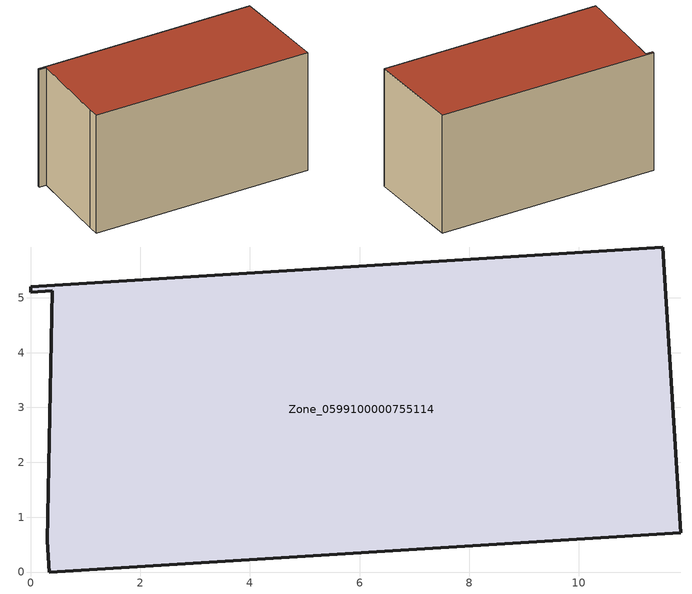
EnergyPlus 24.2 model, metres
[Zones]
Zone_0599100000755114
 floor ground (C_G): 0,5.2 11.53,5.93 11.86,0.72 0.34,0 0.3,0.57 0.4,5.13 0.01,5.1 z0
 wall outside (C_F): 11.53,5.93 0,5.2 0.01,5.1 0.4,5.13 0.3,0.57 0.34,0 11.86,0.72 11.53,5.93 z0:6.29
 roof outside (C_R): 0.4,5.13 0.3,0.57 0.34,0 11.86,0.72 11.53,5.93 0,5.2 0.01,5.1 z6.29
[BUILDING]
Pand.0599100000755114: North Axis=0; Terrain=City; Loads Convergence Tolerance Value=0.04; Temperature Convergence Tolerance Value=0.4; Solar Distribution=FullExterior; Maximum Number of Warmup Days=25; Minimum Number of Warmup Days=1
[Site:Location]
Rotterdam.The.Hague.AP_ZH_NLD Design_Conditions: Latitude=51.96; Longitude=4.45; Time Zone=1; Elevation=-4.5
[SITE:GROUNDTEMPERATURE:BUILDINGSURFACE]
18, 18, 18, 18, 18, 18, 18, 18, 18, 18, 18, 18
[MATERIAL] Thermal Absorptance=0.9; Solar Absorptance=0.7; Visible Absorptance=0.7
Name | Roughness | Thickness | Conductivity | Density | Specific Heat
G.TC.2006-2014 | MediumSmooth | 0.15 | 0.06 | 540 | 1210
F.TC.2006-2014 | Rough | 0.3 | 0.12 | 1920 | 840
R.TC.2006-2014 | MediumRough | 0.2 | 0.08 | 1500 | 1000
[CONSTRUCTION]
C_G: G.TC.2006-2014
C_F: F.TC.2006-2014
C_R: R.TC.2006-2014
[ZONE]
Zone_0599100000755114: Type=1; Multiplier=1; Ceiling Height=Autocalculate; Volume=Autocalculate; Floor Area=autocalculate; Part of Total Floor Area=Yes
[ZONEINFILTRATION:DESIGNFLOWRATE]
Infil_Zone_0599100000755114: Zone or ZoneList or Space or SpaceList=Zone_0599100000755114; Schedule=AlwaysOn; Design Flow Rate Calculation Method=Flow/Area; Flow Rate per Floor Area=0.0015; Constant Term Coefficient=1; Temperature Term Coefficient=0; Velocity Term Coefficient=0; Velocity Squared Term Coefficient=0
[HVACTEMPLATE:ZONE:IDEALLOADSAIRSYSTEM]
Zone_0599100000755114: Maximum Heating Supply Air Temperature=50; Minimum Cooling Supply Air Temperature=13; Maximum Heating Supply Air Humidity Ratio=0.0156; Minimum Cooling Supply Air Humidity Ratio=0.0077; Heating Limit=NoLimit; Cooling Limit=NoLimit; Dehumidification Control Type=ConstantSensibleHeatRatio; Cooling Sensible Heat Ratio=0.7; Dehumidification Setpoint=60; Humidification Control Type=None; Humidification Setpoint=30; Outdoor Air Method=None; Outdoor Air Flow Rate per Person=0.00944; Outdoor Air Flow Rate per Zone Floor Area=0; Outdoor Air Flow Rate per Zone=0; Demand Controlled Ventilation Type=None; Outdoor Air Economizer Type=NoEconomizer; Heat Recovery Type=None; Sensible Heat Recovery Effectiveness=0.7; Latent Heat Recovery Effectiveness=0.65
[ZONECONTROL:THERMOSTAT]
ThermostatControl_Zone_0599100000755114: Zone or ZoneList=Zone_0599100000755114; Control Type Schedule=DualSetpointControlType; Control 1=Thermostat_Zone_0599100000755114; Temperature Difference Between Cutout And Setpoint=0
[THERMOSTATSETPOINT:DUALSETPOINT]
Thermostat_Zone_0599100000755114: Heating Setpoint Temperature Schedule=HeatingSetpoint_Zone_0599100000755114; Cooling Setpoint Temperature Schedule=CoolingSetpoint_Zone_0599100000755114
[SCHEDULE:COMPACT]
HeatingSetpoint_Zone_0599100000755114: Through: 12/31, For: AllDays, Until: 24:00, 21
CoolingSetpoint_Zone_0599100000755114: Through: 12/31, For: AllDays, Until: 24:00, 24
DualSetpointControlType: Through: 12/31, For: AllDays, Until: 24:00, 4
AlwaysOn: Through: 12/31, For: AllDays, Until: 24:00, 1
